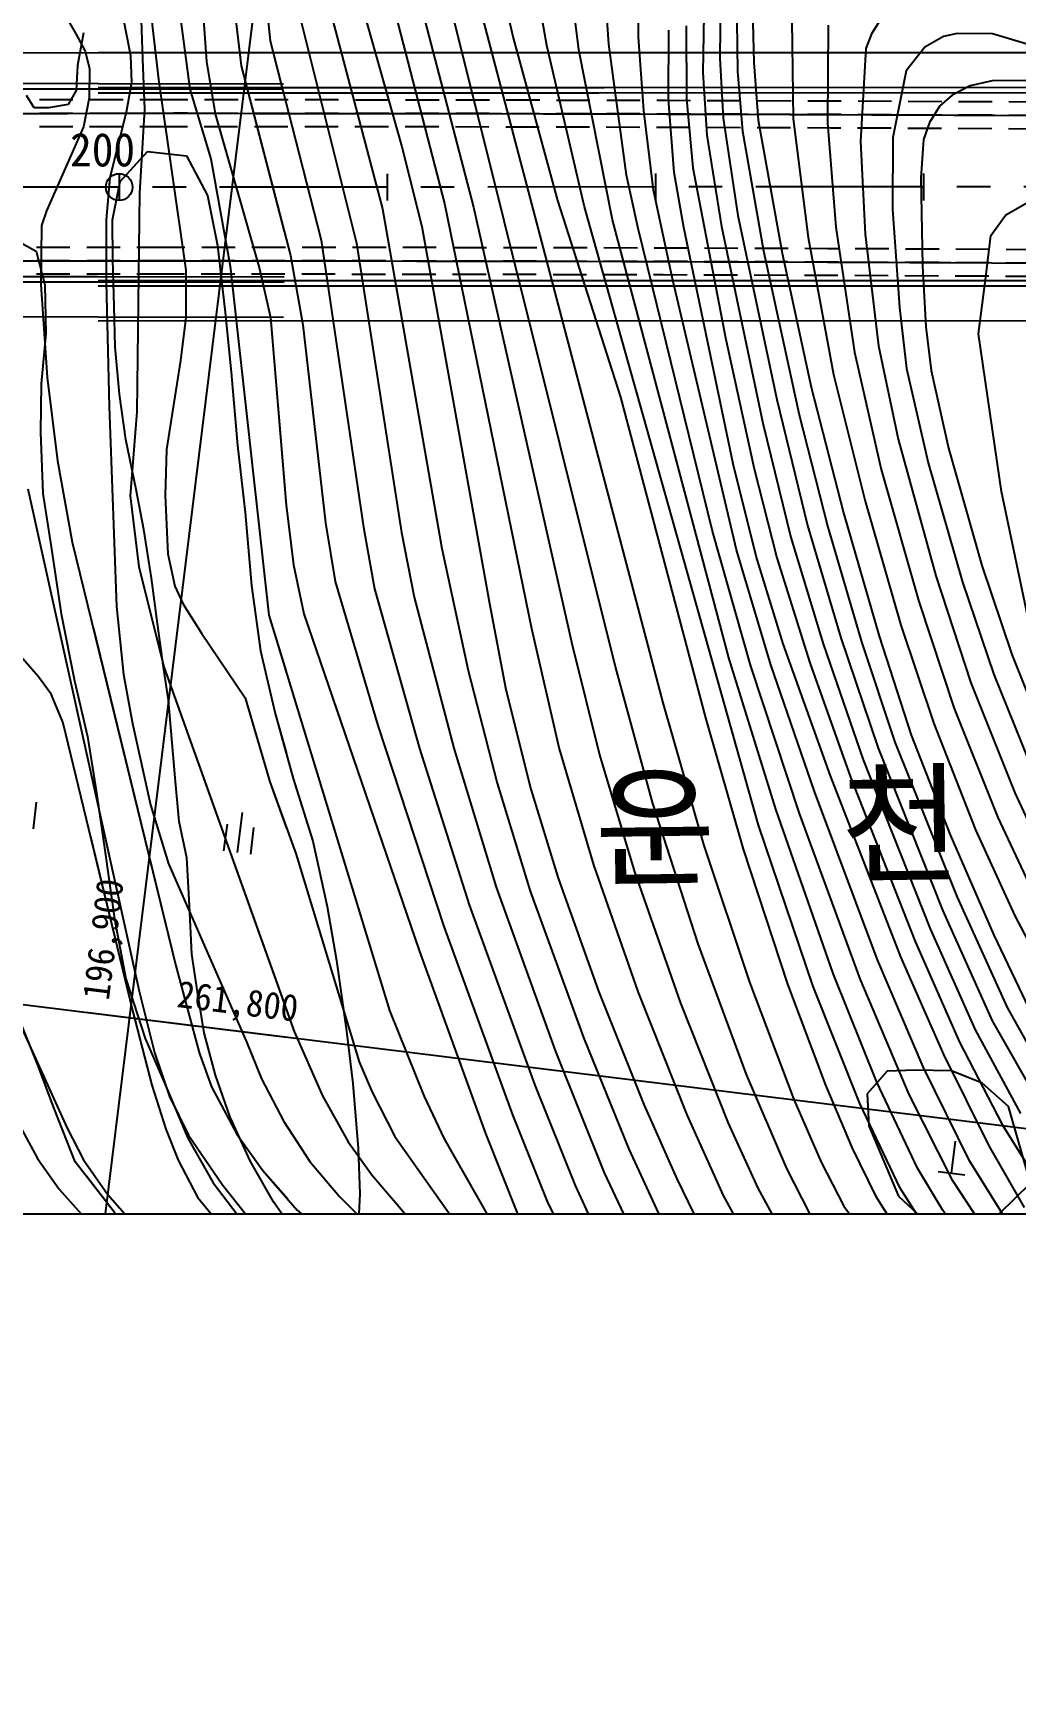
# Model space of a CAD drawing. Header units: millimetres. Extents: x 8678 to 9474, y 1103 to 1809.
# Drawn here: x 9258.2 to 9331.5, y 1363.4 to 1486.9 of the extents above; entities that cross this region are included whole.
import ezdxf
from ezdxf.enums import TextEntityAlignment as Align
from ezdxf.xclip import XClip

# ---------------------------------------------------------------- set-up
doc = ezdxf.new("R2010")
doc.units = ezdxf.units.MM
doc.header["$LTSCALE"] = 10
doc.header["$MEASUREMENT"] = 0
doc.header["$XCLIPFRAME"] = 2
doc.linetypes.add('CENTER', pattern=[2, 1.25, -0.25, 0.25, -0.25])
doc.linetypes.add('HIDDEN', pattern=[0.375, 0.25, -0.125])
doc.layers.add('TX-PAPR', color=2, linetype='Continuous', plot=False)
doc.layers.add('TZ-BASE', color=253, linetype='Continuous')
doc.layers.add('TZ-CABL', color=4, linetype='Continuous')
doc.styles.add('HANA', font='GulimChe.ttf')
doc.linetypes.add('ZIGZAG', pattern='A,0.0001,-0.2,[131,ltypeshp.shx,S=0.2,R=0,X=-0.2,Y=0],-0.4,[131,ltypeshp.shx,S=0.2,R=180,X=0.2,Y=0],-0.2', length=0.8001)

# ---------------------------------------------------------------- blocks, each defined once
blk = doc.blocks.new('JD-CGHF56FJ')
at = {"layer": 'TZ-BASE'}
for p, q in [((497.37, -87.96), (530.19, 177.55)), ((486.09, -179.21), (512.19, 31.87)), ((525.95, 18.62, 229), (540.56, -36.89, 229)), ((527.92, 19.16, 230), (529.38, 12.69, 230)), ((531.9, 12.13, 231), (530.76, 18.6, 231)), ((534.29, 11.8, 232), (533.42, 18.72, 232)), ((536.52, 12.21, 233), (536.1, 18.61, 233)), ((538.75, 12.75, 234), (538.79, 18.57, 234)), ((494.1, 17.67, 215), (496.78, 12.98, 215)), ((519.81, 17.57, 226), (524.26, 0.33, 226)), ((523.93, 18.12, 228), (537.03, -34.28, 228)), ((502.16, 16.29, 218), (502.94, 9.58, 218)), ((502.16, 16.29, 218), (502.94, 9.58, 218)), ((504.21, 16.8, 219), (505.28, 8.87, 219)), ((504.21, 16.8, 219), (505.28, 8.87, 219)), ((510.83, 16.5, 222), (511.27, 12.46, 222)), ((510.83, 16.5, 222), (511.27, 12.46, 222)), ((522.01, 17.08, 227), (526.44, 0.07, 227)), ((544.88, 16.74, 238), (544.81, 11.15, 238)), ((546.05, 16.08, 239), (546.12, 10.18, 239)), ((547.21, 16.3, 240), (547.35, 10.86, 240)), ((501.59, 15.44, 217), (501.75, 11.11, 217)), ((501.59, 15.44, 217), (501.75, 11.11, 217)), ((506.22, 15.07, 220), (506.51, 10.93, 220)), ((506.22, 15.07, 220), (506.51, 10.93, 220)), ((518.17, 14.84, 225), (521.08, 4.55, 225)), ((543.65, 16.05, 237), (543.55, 10.11, 237)), ((550.15, 16.04, 241), (550.27, 6.66, 241)), ((557.33, 14.91, 243), (556.13, 13, 243)), ((500.27, 14.28, 216), (500.85, 11.38, 216)), ((500.27, 14.28, 216), (500.85, 11.38, 216)), ((508.63, 14.57, 221), (509.1, 10.6, 221)), ((508.63, 14.57, 221), (509.1, 10.6, 221)), ((513.39, 14.67, 223), (517.7, -2.62, 223)), ((515.91, 14.06, 224), (519.64, -0.07, 224)), ((552.9, 13.63, 242), (552.85, 6.35, 242)), ((496.78, 12.98, 215), (497.46, 11.7, 215)), ((497.33, 13.07, 215.96), (496.89, 10.63, 215.96)), ((511.27, 12.46, 222), (512.27, 8.54, 222)), ((511.27, 12.46, 222), (515.06, -2.4, 222)), ((529.38, 12.69, 230), (532.7, 0.57, 230)), ((539.14, 7.26, 234), (538.75, 12.75, 234)), ((540.98, 8.11, 235), (541, 13.26, 235)), ((542.3, 13.58, 236), (542.32, 8.14, 236)), ((556.13, 13, 243), (555.71, 11.89, 243)), ((561.48, 12.78, 244), (560.1, 12, 244)), ((562.52, 13.01, 244), (561.48, 12.78, 244)), ((565.15, 13, 244), (562.52, 13.01, 244)), ((567.99, 12.14, 244), (565.15, 13, 244)), ((512.29, 11.56), (315.44, 11.52)), ((512.29, 11.56), (315.44, 11.52)), ((497.46, 11.7, 215), (497.8, 10.39, 215)), ((590.51, 11.58), (498.43, 11.56)), ((590.51, 11.58), (498.43, 11.56)), ((500.85, 11.38, 216), (500.92, 9.37, 216)), ((500.85, 11.38, 216), (500.92, 9.37, 216)), ((534.71, 0.08, 231), (531.9, 12.13, 231)), ((536.79, -0.89, 232), (534.29, 11.8, 232)), ((537.84, 2.46, 233), (536.52, 12.21, 233)), ((544.81, 11.15, 238), (545.05, 6.71, 238)), ((555.71, 11.89, 243), (555.3, 4.96, 243)), ((560.1, 12, 244), (558.71, 10.24, 244)), ((496.89, 10.63, 215.96), (496.79, 8.75, 215.96)), ((497.8, 10.39, 215), (497.77, 8.22, 215)), ((501.75, 11.11, 217), (501.89, 7.38, 217)), ((501.75, 11.11, 217), (501.89, 7.38, 217)), ((506.51, 10.93, 220), (507.17, 7.02, 220)), ((506.51, 10.93, 220), (507.17, 7.02, 220)), ((509.1, 10.6, 221), (512.31, -1.76, 221)), ((509.1, 10.6, 221), (512.77, -3.53, 221)), ((543.55, 10.11, 237), (543.85, 5.44, 237)), ((546.12, 10.18, 239), (546.49, 5.73, 239)), ((547.35, 10.86, 240), (547.67, 6.54, 240)), ((558.71, 10.24, 244), (557.72, 5.25, 244)), ((478.45, 9.31), (498.46, 9.29)), ((478.45, 8.91), (498.46, 8.89)), ((496.79, 8.75, 215.96), (496.2, 7.72, 215.96)), ((536.19, 8.97), (498.43, 8.96)), ((498.46, 9.29), (512.27, 9.26)), ((498.46, 8.89), (512.27, 8.86)), ((500.92, 9.37, 216), (500.52, 7.12, 216)), ((500.92, 9.37, 216), (500.52, 7.12, 216)), ((502.94, 9.58, 218), (504.97, -4.64, 218)), ((502.94, 9.58, 218), (504.97, -4.64, 218)), ((505.28, 8.87, 219), (506.85, 3.66, 219)), ((505.28, 8.87, 219), (506.85, 3.66, 219)), ((590.5, 8.98), (536.19, 8.97)), ((563.47, 9.11, 245), (562.15, 8.42, 245)), ((565.11, 9.49, 245), (563.47, 9.11, 245)), ((567.64, 9.52, 245), (565.11, 9.49, 245)), ((493.65, 7.48, 215.96), (493.1, 8.4, 215.96)), ((494.73, 7.48, 215.96), (493.65, 7.48, 215.96)), ((496.2, 7.72, 215.96), (494.73, 7.48, 215.96)), ((497.77, 8.22, 215), (497.35, 6.06, 215)), ((535.78, 8.57), (498.43, 8.56)), ((590.49, 8.58), (535.78, 8.57)), ((541.41, 2.65, 235), (540.98, 8.11, 235)), ((542.32, 8.14, 236), (542.8, 3, 236)), ((561.21, 7.61, 245), (560.44, 6.37, 245)), ((562.15, 8.42, 245), (561.21, 7.61, 245)), ((500.52, 7.12, 216), (499.3, 2.27, 216)), ((500.52, 7.12, 216), (499.3, 2.27, 216)), ((501.89, 7.38, 217), (501.52, 1.11, 217)), ((501.89, 7.38, 217), (501.52, 1.11, 217)), ((507.17, 7.02, 220), (510.46, -4.54, 220)), ((507.17, 7.02, 220), (510.46, -4.54, 220)), ((539.85, 1.32, 234), (539.14, 7.26, 234)), ((545.05, 6.71, 238), (546.16, -0.57, 238)), ((547.67, 6.54, 240), (549.45, -3.36, 240)), ((550.27, 6.66, 241), (551.4, -2.19, 241)), ((552.85, 6.35, 242), (553.46, -1.44, 242)), ((560.44, 6.37, 245), (560.01, 5.12, 245)), ((497.35, 6.06, 215), (494.57, -0.21, 215)), ((543.85, 5.44, 237), (544.92, -1.37, 237)), ((546.49, 5.73, 239), (548.06, -3.19, 239)), ((555.3, 4.96, 243), (555.65, -1.94, 243)), ((557.72, 5.25, 244), (557.69, -0.08, 244)), ((560.01, 5.12, 245), (559.8, 2.25, 245)), ((500.08, 1.97, 214.83), (502.11, 4.22, 214.83)), ((500.08, 1.97, 214.83), (502.11, 4.22, 214.83)), ((502.11, 4.22, 214.83), (505.02, 3.9, 214.83)), ((502.11, 4.22, 214.83), (505.02, 3.9, 214.83)), ((505.02, 3.9, 214.83), (506.58, 0.93, 214.83)), ((505.02, 3.9, 214.83), (506.58, 0.93, 214.83)), ((521.08, 4.55, 225), (522.57, -1.38, 225)), ((500, 2.56), (500, 0.56)), ((500, 2.56), (500, 0.56)), ((506.85, 3.66, 219), (508.27, -4.33, 219)), ((506.85, 3.66, 219), (508.27, -4.33, 219)), ((520, 2.56), (520, 0.56)), ((540, 2.57), (540, 0.57)), ((542.12, -1.46, 235), (541.41, 2.65, 235)), ((542.8, 3, 236), (545.23, -9.67, 236)), ((560, 2.57), (560, 0.57)), ((499.3, 2.27, 216), (499.02, -0.88, 216)), ((499.3, 2.27, 216), (499.02, -0.88, 216)), ((499.5, -0.88, 214.83), (500.08, 1.97, 214.83)), ((499.5, -0.88, 214.83), (500.08, 1.97, 214.83)), ((538.72, -1.54, 233), (537.84, 2.46, 233)), ((541.31, -5.38, 234), (539.85, 1.32, 234)), ((559.8, 2.25, 245), (559.93, -4.31, 245)), ((501.52, 1.11, 217), (501.31, -15.2, 217)), ((501.52, 1.11, 217), (501.31, -15.2, 217)), ((506.58, 0.93, 214.83), (507.33, -2.79, 214.83)), ((506.58, 0.93, 214.83), (507.33, -2.79, 214.83)), ((524.26, 0.33, 226), (530.75, -31.36, 226)), ((526.44, 0.07, 227), (533.77, -32.48, 227)), ((532.7, 0.57, 230), (537.39, -14.1, 230)), ((547.7, -46.02, 231), (534.71, 0.08, 231)), ((566.14, -0.51, 246), (567.75, 0.41, 246)), ((494.57, -0.21, 215), (494.2, -1.31, 215)), ((499.02, -0.88, 216), (499.02, -5.53, 216)), ((499.02, -0.88, 216), (499.02, -5.53, 216)), ((499.53, -3.83, 214.83), (499.5, -0.88, 214.83)), ((499.53, -3.83, 214.83), (499.5, -0.88, 214.83)), ((519.64, -0.07, 224), (524.08, -25.39, 224)), ((545.47, -33.55, 232), (536.79, -0.89, 232)), ((546.16, -0.57, 238), (549.05, -14.29, 238)), ((557.69, -0.08, 244), (558.21, -7.42, 244)), ((565.02, -2.04, 246), (566.14, -0.51, 246)), ((492.09, -2.27, 212.04), (493.82, -3.23, 212.04)), ((494.2, -1.31, 215), (494.16, -5.71, 215)), ((515.06, -2.4, 222), (518.22, -23.8, 222)), ((522.57, -1.38, 225), (527.62, -29.5, 225)), ((544.27, -24.1, 233), (538.72, -1.54, 233)), ((545.8, -19.08, 235), (542.12, -1.46, 235)), ((544.92, -1.37, 237), (548.02, -16.05, 237)), ((551.4, -2.19, 241), (553.29, -12.42, 241)), ((553.46, -1.44, 242), (554.85, -10.75, 242)), ((555.65, -1.94, 243), (556.65, -10.28, 243)), ((564.64, -5.16, 246), (565.02, -2.04, 246)), ((493.82, -3.23, 212.04), (494.45, -5.73, 212.04)), ((507.33, -2.79, 214.83), (507.92, -7.78, 214.83)), ((507.33, -2.79, 214.83), (507.92, -7.78, 214.83)), ((512.77, -3.53, 221), (513.71, -8.72, 221)), ((517.7, -2.62, 223), (521.07, -24.2, 223)), ((548.06, -3.19, 239), (550.73, -15.42, 239)), ((549.45, -3.36, 240), (551.63, -13.37, 240)), ((499.62, -7.32, 214.83), (499.53, -3.83, 214.83)), ((499.62, -7.32, 214.83), (499.53, -3.83, 214.83)), ((504.97, -4.64, 218), (504.97, -8.17, 218)), ((504.97, -4.64, 218), (504.97, -8.17, 218)), ((508.27, -4.33, 219), (511.17, -30.35, 219)), ((508.27, -4.33, 219), (511.17, -30.35, 219)), ((510.46, -4.54, 220), (511.29, -8.16, 220)), ((510.46, -4.54, 220), (511.29, -8.16, 220)), ((559.93, -4.31, 245), (560.18, -8.87, 245)), ((478.44, -5.09), (498.44, -5.11)), ((478.44, -5.49), (498.44, -5.51)), ((494.16, -5.71, 215), (494.64, -12.63, 215)), ((494.45, -5.73, 212.04), (494.52, -9.35, 212.04)), ((498.44, -5.11), (512.32, -5.14)), ((590.43, -5.42), (498.44, -5.44)), ((498.44, -5.51), (512.32, -5.54)), ((590.43, -5.82), (498.44, -5.84)), ((499.02, -5.53, 216), (499.26, -14.8, 216)), ((499.02, -5.53, 216), (499.26, -14.8, 216)), ((546.05, -25.5, 234), (541.31, -5.38, 234)), ((564.11, -9.38, 246), (564.64, -5.16, 246)), ((499.7, -10.35, 214.83), (499.62, -7.32, 214.83)), ((499.7, -10.35, 214.83), (499.62, -7.32, 214.83)), ((80.04, -8.35), (512.52, -61.82)), ((478.44, -8.09), (498.43, -8.11)), ((478.44, -8.09), (498.43, -8.11)), ((498.43, -8.11), (512.27, -8.14)), ((498.43, -8.11), (512.27, -8.14)), ((590.42, -8.42), (498.44, -8.44)), ((590.42, -8.42), (498.44, -8.44)), ((504.97, -8.17, 218), (504.57, -11.37, 218)), ((504.97, -8.17, 218), (504.57, -11.37, 218)), ((507.92, -7.78, 214.83), (508.35, -12.23, 214.83)), ((507.92, -7.78, 214.83), (508.35, -12.23, 214.83)), ((511.29, -8.16, 220), (512.46, -22.17, 220)), ((511.29, -8.16, 220), (512.38, -21.24, 220)), ((558.21, -7.42, 244), (558.74, -11.96, 244)), ((494.52, -9.35, 212.04), (494.17, -13.12, 212.04)), ((513.71, -8.72, 221), (515.4, -23.48, 221)), ((545.23, -9.67, 236), (547.37, -19.46, 236)), ((560.18, -8.87, 245), (560.58, -12.11, 245)), ((565.83, -21.14, 246), (564.11, -9.38, 246)), ((500.03, -13.89, 214.83), (499.7, -10.35, 214.83)), ((500.03, -13.89, 214.83), (499.7, -10.35, 214.83)), ((554.85, -10.75, 242), (556.85, -19.51, 242)), ((556.65, -10.28, 243), (558.1, -17.23, 243)), ((504.57, -11.37, 218), (503.52, -18.02, 218)), ((504.57, -11.37, 218), (503.52, -18.02, 218)), ((508.35, -12.23, 214.83), (508.84, -17.7, 214.83)), ((508.35, -12.23, 214.83), (508.84, -17.7, 214.83)), ((558.74, -11.96, 244), (560.36, -19.01, 244)), ((560.58, -12.11, 245), (561.86, -17.92, 245)), ((494.17, -13.12, 212.04), (494.14, -16.71, 212.04)), ((494.64, -12.63, 215), (495.41, -18.86, 215)), ((551.63, -13.37, 240), (554.03, -22.73, 240)), ((553.29, -12.42, 241), (555.65, -21.87, 241)), ((499.26, -14.8, 216), (499.81, -29.71, 216)), ((499.26, -14.8, 216), (499.81, -29.71, 216)), ((500.51, -17.26, 214.83), (500.03, -13.89, 214.83)), ((500.51, -17.26, 214.83), (500.03, -13.89, 214.83)), ((537.39, -14.1, 230), (543.73, -38.01, 230)), ((549.05, -14.29, 238), (551.35, -23.68, 238)), ((501.31, -15.2, 217), (500.83, -21.46, 217)), ((501.31, -15.2, 217), (500.83, -21.46, 217)), ((548.02, -16.05, 237), (550.11, -24.56, 237)), ((550.73, -15.42, 239), (552.87, -23.81, 239)), ((494.14, -16.71, 212.04), (494.31, -21.29, 212.04)), ((501.27, -20.99, 214.83), (500.51, -17.26, 214.83)), ((501.27, -20.99, 214.83), (500.51, -17.26, 214.83)), ((558.1, -17.23, 243), (560.92, -27.43, 243)), ((503.52, -18.02, 218), (503.43, -21.45, 218)), ((503.52, -18.02, 218), (503.43, -21.45, 218)), ((508.84, -17.7, 214.83), (509.39, -22.71, 214.83)), ((508.84, -17.7, 214.83), (509.39, -22.71, 214.83)), ((561.86, -17.92, 245), (564.35, -26.67, 245)), ((495.41, -18.86, 215), (496.5, -24.93, 215)), ((547.51, -25.97, 235), (545.8, -19.08, 235)), ((547.37, -19.46, 236), (549.06, -26.08, 236)), ((556.85, -19.51, 242), (559.64, -29.33, 242)), ((560.36, -19.01, 244), (562.91, -27.9, 244)), ((493.19, -20.94, 214), (501.5, -58.41, 214)), ((501.84, -23.98, 214.83), (501.27, -20.99, 214.83)), ((501.84, -23.98, 214.83), (501.27, -20.99, 214.83)), ((494.31, -21.29, 212.04), (494.94, -25.27, 212.04)), ((500.83, -21.46, 217), (501.48, -26.75, 217)), ((500.83, -21.46, 217), (501.48, -26.75, 217)), ((503.43, -21.45, 218), (503.64, -25.78, 218)), ((503.43, -21.45, 218), (503.64, -25.78, 218)), ((512.46, -22.17, 220), (513.01, -26.62, 220)), ((555.65, -21.87, 241), (558.32, -31.11, 241)), ((567.99, -31.43, 246), (565.83, -21.14, 246)), ((509.39, -22.71, 214.83), (509.87, -28.15, 214.83)), ((509.39, -22.71, 214.83), (509.87, -28.15, 214.83)), ((554.03, -22.73, 240), (556.69, -31.93, 240)), ((502.42, -27.59, 214.83), (501.84, -23.98, 214.83)), ((502.42, -27.59, 214.83), (501.84, -23.98, 214.83)), ((515.4, -23.48, 221), (516.11, -27.85, 221)), ((518.22, -23.8, 222), (519.05, -28.4, 222)), ((521.07, -24.2, 223), (522, -29.03, 223)), ((547.13, -34.16, 233), (544.27, -24.1, 233)), ((550.11, -24.56, 237), (552.51, -32.49, 237)), ((551.35, -23.68, 238), (553.83, -32.06, 238)), ((552.87, -23.81, 239), (555.38, -32.34, 239)), ((494.94, -25.27, 212.04), (495.67, -30.25, 212.04)), ((496.5, -24.93, 215), (504.24, -56.52, 215)), ((503.64, -25.78, 218), (504.16, -28.2, 218)), ((503.64, -25.78, 218), (504.16, -28.2, 218)), ((524.08, -25.39, 224), (526.03, -34.48, 224)), ((548.6, -34.06, 234), (546.05, -25.5, 234)), ((501.48, -26.75, 217), (503.36, -34.3, 217)), ((501.48, -26.75, 217), (503.36, -34.3, 217)), ((513.01, -26.62, 220), (513.78, -30.27, 220)), ((549.54, -32.49, 235), (547.51, -25.97, 235)), ((549.06, -26.08, 236), (551.53, -33.92, 236)), ((564.35, -26.67, 245), (566.59, -33.3, 245)), ((502.85, -30.99, 214.83), (502.42, -27.59, 214.83)), ((502.85, -30.99, 214.83), (502.42, -27.59, 214.83)), ((504.16, -28.2, 218), (504.77, -29.53, 218)), ((504.16, -28.2, 218), (504.77, -29.53, 218)), ((509.87, -28.15, 214.83), (510.55, -33.02, 214.83)), ((509.87, -28.15, 214.83), (510.55, -33.02, 214.83)), ((516.11, -27.85, 221), (519.29, -38.6, 221)), ((519.05, -28.4, 222), (522.41, -40.3, 222)), ((560.92, -27.43, 243), (563.54, -35.4, 243)), ((562.91, -27.9, 244), (565.25, -34.79, 244)), ((488.73, -28.91, 213), (493.98, -34.93, 213)), ((504.77, -29.53, 218), (506.15, -31.71, 218)), ((504.77, -29.53, 218), (506.15, -31.71, 218)), ((522, -29.03, 223), (524.96, -40.28, 223)), ((527.62, -29.5, 225), (528.85, -35.9, 225)), ((559.64, -29.33, 242), (562.3, -37.32, 242)), ((495.67, -30.25, 212.04), (496.67, -35.26, 212.04)), ((499.81, -29.71, 216), (500.32, -34.79, 216)), ((499.81, -29.71, 216), (500.32, -34.79, 216)), ((511.17, -30.35, 219), (520.17, -59.85, 219)), ((511.17, -30.35, 219), (512.43, -34.48, 219)), ((513.78, -30.27, 220), (522.37, -55.36, 220)), ((498.05, -31.25, 215), (504.24, -56.52, 215)), ((503.32, -34.25, 214.83), (502.85, -30.99, 214.83)), ((503.32, -34.25, 214.83), (502.85, -30.99, 214.83)), ((506.15, -31.71, 218), (509.41, -36.52, 218)), ((506.15, -31.71, 218), (509.41, -36.52, 218)), ((530.75, -31.36, 226), (532.83, -40.32, 226)), ((553.83, -32.06, 238), (556.61, -40.29, 238)), ((556.69, -31.93, 240), (559.08, -39.3, 240)), ((558.32, -31.11, 241), (560.76, -38.45, 241)), ((510.55, -33.02, 214.83), (511.64, -37.7, 214.83)), ((510.55, -33.02, 214.83), (511.64, -37.7, 214.83)), ((533.77, -32.48, 227), (535.84, -40.78, 227)), ((553.07, -42.34, 235), (549.54, -32.49, 235)), ((552.51, -32.49, 237), (555.5, -41.14, 237)), ((555.38, -32.34, 239), (557.87, -39.82, 239)), ((566.59, -33.3, 245), (569.04, -39.44, 245)), ((503.67, -36.69, 214.83), (503.32, -34.25, 214.83)), ((503.67, -36.69, 214.83), (503.32, -34.25, 214.83)), ((503.36, -34.3, 217), (512.52, -59.87, 217)), ((503.36, -34.3, 217), (513.06, -61.41, 217)), ((526.03, -34.48, 224), (528.2, -42.9, 224)), ((537.03, -34.28, 228), (539.78, -44.4, 228)), ((548.98, -44.83, 232), (545.47, -33.55, 232)), ((550.76, -45.15, 233), (547.13, -34.16, 233)), ((551.86, -43.51, 234), (548.6, -34.06, 234)), ((551.53, -33.92, 236), (554.56, -42.45, 236)), ((493.98, -34.93, 213), (494.86, -36.12, 213)), ((496.67, -35.26, 212.04), (497.63, -39.41, 212.04)), ((500.32, -34.79, 216), (501, -38.43, 216)), ((500.32, -34.79, 216), (501, -38.43, 216)), ((563.54, -35.4, 243), (566.81, -43.6, 243)), ((565.25, -34.79, 244), (568.39, -42.54, 244)), ((494.86, -36.12, 213), (495.81, -38.38, 213)), ((503.95, -39.87, 214.83), (503.67, -36.69, 214.83)), ((503.95, -39.87, 214.83), (503.67, -36.69, 214.83)), ((509.41, -36.52, 218), (511.23, -42.79, 218)), ((509.41, -36.52, 218), (511.23, -42.79, 218)), ((528.85, -35.9, 225), (530.72, -43.33, 225)), ((540.56, -36.89, 229), (543.59, -47.46, 229)), ((511.64, -37.7, 214.83), (512.45, -40.6, 214.83)), ((511.64, -37.7, 214.83), (512.99, -42.55, 214.83)), ((543.73, -38.01, 230), (546.56, -47.81, 230)), ((562.3, -37.32, 242), (565.55, -45.44, 242)), ((495.81, -38.38, 213), (501, -59.84, 213)), ((497.63, -39.41, 212.04), (498.3, -43.6, 212.04)), ((501, -38.43, 216), (502.35, -44.51, 216)), ((501, -38.43, 216), (502.35, -44.51, 216)), ((519.29, -38.6, 221), (524.21, -53.58, 221)), ((559.08, -39.3, 240), (561.98, -46.73, 240)), ((560.76, -38.45, 241), (563.89, -46.36, 241)), ((504.17, -42.5, 214.83), (503.95, -39.87, 214.83)), ((504.17, -42.5, 214.83), (503.95, -39.87, 214.83)), ((522.41, -40.3, 222), (526.11, -51.96, 222)), ((524.96, -40.28, 223), (528.12, -50.64, 223)), ((532.83, -40.32, 226), (535.38, -48.98, 226)), ((556.61, -40.29, 238), (561.44, -52.4, 238)), ((557.87, -39.82, 239), (562.48, -51.33, 239)), ((497.93, -41.26, 212.04), (498.3, -43.6, 212.04)), ((535.84, -40.78, 227), (538.45, -49.5, 227)), ((555.5, -41.14, 237), (560.49, -53.74, 237)), ((497.92, -42.24, 214), (501.5, -58.41, 214)), ((504.48, -45.74, 214.83), (504.17, -42.5, 214.83)), ((504.48, -45.74, 214.83), (504.17, -42.5, 214.83)), ((511.23, -42.79, 218), (512.47, -46.19, 218)), ((511.23, -42.79, 218), (513.18, -48.14, 218)), ((512.99, -42.55, 214.83), (514.44, -47.22, 214.83)), ((528.2, -42.9, 224), (530.66, -50.94, 224)), ((558.31, -55.83, 235), (553.07, -42.34, 235)), ((554.56, -42.45, 236), (559.38, -54.7, 236)), ((493.6, -46.3, 212.23), (493.84, -44.31, 212.23)), ((498.3, -43.6, 212.04), (498.95, -48.05, 212.04)), ((498.3, -43.6, 212.04), (498.95, -48.05, 212.04)), ((530.72, -43.33, 225), (532.73, -49.89, 225)), ((539.78, -44.4, 228), (543.17, -54.88, 228)), ((556.57, -56.07, 234), (551.86, -43.51, 234)), ((566.81, -43.6, 243), (569.28, -48.9, 243)), ((502.35, -44.51, 216), (503.68, -48.9, 216)), ((502.35, -44.51, 216), (503.68, -48.9, 216)), ((509.18, -45.08, 217.51), (508.81, -48.06, 217.51)), ((509.18, -45.08, 217.51), (508.81, -48.06, 217.51)), ((553.26, -57.09, 232), (548.98, -44.83, 232)), ((555.27, -57.48, 233), (550.76, -45.15, 233)), ((565.55, -45.44, 242), (568.41, -51.53, 242)), ((497.86, -46.87, 213), (501, -59.84, 213)), ((505.05, -48.46, 214.83), (504.48, -45.74, 214.83)), ((505.05, -48.46, 214.83), (504.48, -45.74, 214.83)), ((507.82, -47.94, 217.51), (508.07, -45.95, 217.51)), ((507.82, -47.94, 217.51), (508.07, -45.95, 217.51)), ((509.81, -48.18, 217.51), (510.05, -46.2, 217.51)), ((509.81, -48.18, 217.51), (510.05, -46.2, 217.51)), ((551.77, -58.04, 231), (547.7, -46.02, 231)), ((561.98, -46.73, 240), (565.24, -54.23, 240)), ((563.89, -46.36, 241), (566.81, -52.79, 241)), ((498.95, -48.05, 212.04), (499.65, -53, 212.04)), ((498.95, -48.05, 212.04), (499.65, -53, 212.04)), ((513.18, -48.14, 218), (517.91, -63.66, 218)), ((514.44, -47.22, 214.83), (515.51, -52.09, 214.83)), ((543.59, -47.46, 229), (547.01, -57.73, 229)), ((546.56, -47.81, 230), (549.85, -57.88, 230)), ((503.68, -48.9, 216), (503.7, -48.95, 216)), ((503.68, -48.9, 216), (503.7, -48.95, 216)), ((503.7, -48.95, 216), (509.51, -62.18, 216)), ((503.7, -48.95, 216), (509.51, -62.18, 216)), ((505.24, -52.01, 214.83), (505.05, -48.46, 214.83)), ((505.24, -52.01, 214.83), (505.05, -48.46, 214.83)), ((535.38, -48.98, 226), (538.72, -58.51, 226)), ((528.12, -50.64, 223), (532.55, -62.91, 223)), ((532.73, -49.89, 225), (535.75, -58.39, 225)), ((538.45, -49.5, 227), (541.88, -59.29, 227)), ((530.66, -50.94, 224), (534.65, -61.86, 224)), ((562.48, -51.33, 239), (566.23, -59.61, 239)), ((499.65, -53, 212.04), (500.49, -57.47, 212.04)), ((499.65, -53, 212.04), (500.49, -57.47, 212.04)), ((505.43, -55.63, 214.83), (505.24, -52.01, 214.83)), ((505.43, -55.63, 214.83), (505.24, -52.01, 214.83)), ((515.51, -52.09, 214.83), (516.21, -56.12, 214.83)), ((526.11, -51.96, 222), (531, -65.4, 222)), ((561.44, -52.4, 238), (565.11, -60.6, 238)), ((566.81, -52.79, 241), (569.71, -58.3, 241)), ((524.21, -53.58, 221), (529.34, -67.63, 221)), ((560.49, -53.74, 237), (563.85, -61.28, 237)), ((565.24, -54.23, 240), (567.88, -59.74, 240)), ((522.37, -55.36, 220), (523.72, -59.07, 220)), ((543.17, -54.88, 228), (546.78, -64.61, 228)), ((559.38, -54.7, 236), (562.69, -62.2, 236)), ((490.19, -55.6, 212), (496.13, -68.62, 212)), ((504.24, -56.52, 215), (505.96, -62.96, 215)), ((504.24, -56.52, 215), (505.96, -62.96, 215)), ((505.84, -58.44, 214.83), (505.43, -55.63, 214.83)), ((505.84, -58.44, 214.83), (505.43, -55.63, 214.83)), ((516.21, -56.12, 214.83), (516.97, -61.38, 214.83)), ((559.98, -64.05, 234), (556.57, -56.07, 234)), ((561.52, -63.11, 235), (558.31, -55.83, 235)), ((500.49, -57.47, 212.04), (501.93, -61.94, 212.04)), ((500.49, -57.47, 212.04), (501.93, -61.94, 212.04)), ((547.01, -57.73, 229), (550.34, -66.47, 229)), ((549.85, -57.88, 230), (552.69, -65.4, 230)), ((555.25, -66.78, 231), (551.77, -58.04, 231)), ((556.52, -65.18, 232), (553.26, -57.09, 232)), ((558.93, -66.1, 233), (555.27, -57.48, 233)), ((501.5, -58.41, 214), (502.63, -62.98, 214)), ((501.5, -58.41, 214), (502.63, -62.98, 214)), ((506.35, -61.5, 214.83), (505.84, -58.44, 214.83)), ((506.35, -61.5, 214.83), (505.84, -58.44, 214.83)), ((523.72, -59.07, 220), (527.32, -69, 220)), ((535.75, -58.39, 225), (539.15, -66.85, 225)), ((538.72, -58.51, 226), (542.35, -67.62, 226)), ((541.88, -59.29, 227), (545.44, -68.23, 227)), ((493.9, -63.83, 212.04), (492.44, -60.22, 212.04)), ((497.71, -59.98), (698.3, -84.78)), ((501, -59.84, 213), (502.44, -65.42, 213)), ((501, -59.84, 213), (502.44, -65.42, 213)), ((520.17, -59.85, 219), (522.75, -66.26, 219)), ((566.23, -59.61, 239), (568.56, -63.75, 239)), ((507.18, -64.66, 214.83), (506.35, -61.5, 214.83)), ((507.18, -64.66, 214.83), (506.35, -61.5, 214.83)), ((513.06, -61.41, 217), (515.18, -66.2, 217)), ((516.97, -61.38, 214.83), (517.43, -65.29, 214.83)), ((563.85, -61.28, 237), (567.24, -67.51, 237)), ((565.11, -60.6, 238), (568.42, -66.41, 238)), ((501.93, -61.94, 212.04), (503.42, -65.36, 212.04)), ((501.93, -61.94, 212.04), (503.42, -65.36, 212.04)), ((502.63, -62.98, 214), (503.75, -66.26, 214)), ((502.63, -62.98, 214), (503.75, -66.26, 214)), ((505.96, -62.96, 215), (506.01, -63.12, 215)), ((505.96, -62.96, 215), (506.01, -63.12, 215)), ((509.51, -62.18, 216), (510.63, -64.94, 216)), ((509.51, -62.18, 216), (510.63, -64.94, 216)), ((532.55, -62.91, 223), (536.19, -71.94, 223)), ((534.65, -61.86, 224), (538.02, -70.17, 224)), ((562.69, -62.2, 236), (565.88, -68.33, 236)), ((495.15, -67.16, 212.04), (493.9, -63.83, 212.04)), ((506.01, -63.12, 215), (506.88, -65.54, 215)), ((506.01, -63.12, 215), (506.88, -65.54, 215)), ((517.91, -63.66, 218), (518.87, -65.93, 218)), ((563.44, -71.05, 234), (559.98, -64.05, 234)), ((564.9, -69.92, 235), (561.52, -63.11, 235)), ((502.44, -65.42, 213), (503.47, -68.69, 213)), ((502.44, -65.42, 213), (503.47, -68.69, 213)), ((503.42, -65.36, 212.04), (505.12, -69.36, 212.04)), ((503.42, -65.36, 212.04), (505.12, -69.36, 212.04)), ((508.27, -67.79, 214.83), (507.18, -64.66, 214.83)), ((508.27, -67.79, 214.83), (507.18, -64.66, 214.83)), ((510.63, -64.94, 216), (512.28, -68.12, 216)), ((510.63, -64.94, 216), (512.28, -68.12, 216)), ((517.43, -65.29, 214.83), (517.84, -70.12, 214.83)), ((531, -65.4, 222), (534.01, -72.89, 222)), ((546.78, -64.61, 228), (549.77, -71.61, 228)), ((552.69, -65.4, 230), (554.69, -70.11, 230)), ((557.29, -64.37, 231.92), (555.79, -66.05, 231.92)), ((559.56, -71.6, 232), (556.52, -65.18, 232)), ((559.37, -64.29, 231.92), (557.29, -64.37, 231.92)), ((562.09, -64.33, 231.92), (559.37, -64.29, 231.92)), ((564.38, -65.26, 231.92), (562.09, -64.33, 231.92)), ((566.33, -67.01, 231.92), (564.38, -65.26, 231.92)), ((503.75, -66.26, 214), (505.18, -69.13, 214)), ((503.75, -66.26, 214), (505.18, -69.13, 214)), ((506.88, -65.54, 215), (508.79, -69.06, 215)), ((506.88, -65.54, 215), (508.79, -69.06, 215)), ((515.18, -66.2, 217), (517.08, -69.64, 217)), ((518.87, -65.93, 218), (520.57, -69.24, 218)), ((522.75, -66.26, 219), (524.24, -69.41, 219)), ((550.34, -66.47, 229), (552.37, -71.14, 229)), ((555.79, -66.05, 231.92), (555.91, -68.43, 231.92)), ((562.19, -72.53, 233), (558.93, -66.1, 233)), ((496.73, -71.12, 212.04), (495.15, -67.16, 212.04)), ((509.8, -71.11, 214.83), (508.27, -67.79, 214.83)), ((509.8, -71.11, 214.83), (508.27, -67.79, 214.83)), ((529.34, -67.63, 221), (531.93, -74.08, 221)), ((539.15, -66.85, 225), (541.6, -72.39, 225)), ((542.35, -67.62, 226), (545.06, -73.63, 226)), ((558.26, -73.09, 231), (555.25, -66.78, 231)), ((567.99, -72.71, 231.92), (566.33, -67.01, 231.92)), ((492.6, -68.44, 211), (493.9, -70.88, 211)), ((496.13, -68.62, 212), (497.34, -70.97, 212)), ((503.47, -68.69, 213), (504.39, -71.01, 213)), ((503.47, -68.69, 213), (504.39, -71.01, 213)), ((505.18, -69.13, 214), (507.71, -72.85, 214)), ((505.18, -69.13, 214), (507.71, -72.85, 214)), ((508.79, -69.06, 215), (510.72, -71.78, 215)), ((508.79, -69.06, 215), (510.72, -71.78, 215)), ((512.28, -68.12, 216), (512.55, -68.53, 216)), ((512.28, -68.12, 216), (514.23, -71.1, 216)), ((527.32, -69, 220), (529.87, -75.42, 220)), ((545.44, -68.23, 227), (547.64, -73.08, 227)), ((555.91, -68.43, 231.92), (555.92, -68.43, 231.92)), ((555.92, -68.43, 231.92), (558.13, -73.68, 231.92)), ((565.88, -68.33, 236), (568.55, -72.64, 236)), ((505.12, -69.36, 212.04), (507.01, -72.68, 212.04)), ((505.12, -69.36, 212.04), (507.01, -72.68, 212.04)), ((517.08, -69.64, 217), (518.84, -72.09, 217)), ((517.84, -70.12, 214.83), (517.95, -73.52, 214.83)), ((520.57, -69.24, 218), (528.54, -80.52, 218)), ((524.24, -69.41, 219), (529.45, -78.55, 219)), ((538.02, -70.17, 224), (540.24, -74.97, 224)), ((554.69, -70.11, 230), (556.43, -73.67, 230)), ((562.08, -71.96, 233.22), (562.38, -69.58, 233.22)), ((567.54, -74.52, 235), (564.9, -69.92, 235)), ((493.9, -70.88, 211), (495.52, -73.17, 211)), ((499.89, -75.2, 212.04), (496.73, -71.12, 212.04)), ((497.34, -70.97, 212), (499.13, -73.54, 212)), ((497.57, -71.31, 212), (499.13, -73.54, 212)), ((504.39, -71.01, 213), (505.85, -73.76, 213)), ((504.39, -71.01, 213), (505.85, -73.76, 213)), ((511.51, -74.12, 214.83), (509.8, -71.11, 214.83)), ((511.51, -74.12, 214.83), (509.8, -71.11, 214.83)), ((514.23, -71.1, 216), (516.44, -73.7, 216)), ((549.77, -71.61, 228), (551.49, -74.97, 228)), ((552.37, -71.14, 229), (554.05, -74.44, 229)), ((561.41, -74.71, 232), (559.56, -71.6, 232)), ((566.32, -75.69, 234), (563.44, -71.05, 234)), ((499.89, -75.2, 212.04), (497.56, -72.19, 212.04)), ((507.01, -72.68, 212.04), (509.25, -75.62, 212.04)), ((507.01, -72.68, 212.04), (509.25, -75.62, 212.04)), ((507.71, -72.85, 214), (510.03, -75.76, 214)), ((507.71, -72.85, 214), (510.03, -75.76, 214)), ((510.72, -71.78, 215), (513.29, -74.72, 215)), ((510.72, -71.78, 215), (512.57, -73.89, 215)), ((518.84, -72.09, 217), (528.58, -83.43, 217)), ((536.19, -71.94, 223), (537.97, -75.72, 223)), ((541.6, -72.39, 225), (543.14, -75.53, 225)), ((561.09, -71.84, 233.22), (563.08, -72.09, 233.22)), ((564.79, -76.5, 233), (562.19, -72.53, 233)), ((564.01, -76.6, 231.92), (567.99, -72.71, 231.92)), ((495.52, -73.17, 211), (498.64, -76.63, 211)), ((499.13, -73.54, 212), (502.06, -76.86, 212)), ((499.13, -73.54, 212), (502.06, -76.86, 212)), ((505.85, -73.76, 213), (510.09, -78.97, 213)), ((505.85, -73.76, 213), (510.09, -78.97, 213)), ((512.57, -75.61, 214.83), (511.51, -74.12, 214.83)), ((513.44, -76.82, 214.83), (511.51, -74.12, 214.83)), ((516.44, -73.7, 216), (528.79, -86.08, 216)), ((517.95, -73.52, 214.83), (517.73, -77.8, 214.83)), ((531.93, -74.08, 221), (533.45, -77.31, 221)), ((534.01, -72.89, 222), (535.58, -76.27, 222)), ((545.06, -73.63, 226), (546.78, -76.83, 226)), ((547.64, -73.08, 227), (549.32, -76.19, 227)), ((556.43, -73.67, 230), (558.31, -76.65, 230)), ((558.13, -73.68, 231.92), (561.58, -76.88, 231.92)), ((560.09, -75.97, 231), (558.26, -73.09, 231)), ((513.29, -74.72, 215), (519.25, -79.89, 215)), ((540.24, -74.97, 224), (542.48, -78.76, 224)), ((551.49, -74.97, 228), (554.74, -78.79, 228)), ((554.05, -74.44, 229), (556.56, -77.68, 229)), ((563.78, -77.93, 232), (561.41, -74.71, 232))]:
    blk.add_line(p, q, dxfattribs=at)
at = {"layer": 'TZ-BASE', "linetype": 'CENTER', "flags": 128}
blk.add_lwpolyline([(699.98, 0, 0.002738), (590.46, 1.58), (501, 1.56), (315.47, 1.52), (80, 0.38), (0, 0)], format="xyb", dxfattribs=at)
at = {"layer": 'TZ-BASE'}
blk.add_circle((500, 1.56), 1, dxfattribs=at)
blk.add_circle((500, 1.56), 1, dxfattribs=at)
at = {"layer": 'TZ-BASE', "style": 'HANA'}
for s, height, rotation, p in [('200', 2.5, 0.013, (496.34, 3.1)), ('200', 2.5, 0.013, (496.34, 3.1)), ('운  천  리', 7.2, 0.7939, (535.5, -49.85)), ('196,900', 2, 82.9531, (499.23, -59.14))]:
    blk.add_text(s, height=height, rotation=rotation, dxfattribs=at).set_placement(p)
blk.add_text('261,800', height=2, rotation=352.9531, dxfattribs=at).set_placement((513.22, -60.68), align=Align.RIGHT)

msp = doc.modelspace()

# ---------------------------------------------------------------- linework, layer by layer
at = {"layer": 'TX-PAPR'}
msp.add_lwpolyline([(9463.09, 1398.87), (9466.07, 1548.87), (8764.23, 1548.87), (8764.95, 1398.87)], close=True, dxfattribs=at)
at = {"layer": 'TZ-CABL', "linetype": 'HIDDEN'}
for points in [[(8764.56, 1480.37, -0.001516), (9268.64, 1481.93, -0.004011), (9464.7, 1480.37, -0.004011)], [(8764.57, 1479.37, -0.001516), (9268.64, 1480.93, -0.004011), (9464.69, 1479.37, -0.004011)], [(8764.57, 1478.37, -0.001516), (9268.64, 1479.93, -0.004011), (9464.67, 1478.37, -0.004011)], [(8764.61, 1469.37, -0.001515), (9268.42, 1470.93, -0.004011), (9464.49, 1469.37)], [(8764.62, 1468.37, -0.001515), (9268.42, 1469.93, -0.004011), (9464.47, 1468.37)], [(8764.62, 1467.37, -0.001515), (9268.42, 1468.93, -0.004011), (9464.45, 1467.37)]]:
    msp.add_lwpolyline(points, format="xyb", dxfattribs=at)
at = {"layer": 'TZ-CABL', "linetype": 'ZIGZAG', "ltscale": 0.5}
for points in [[(8764.57, 1479.37, -0.001516), (9268.64, 1480.93, -0.004011), (9464.69, 1479.37, -0.004011)], [(8764.62, 1468.37, -0.001515), (9268.42, 1469.93, -0.004011), (9464.47, 1468.37)]]:
    msp.add_lwpolyline(points, format="xyb", dxfattribs=at)

# ---------------------------------------------------------------- block references
at = {"layer": 'TZ-BASE'}
ref = msp.add_blockref('JD-CGHF56FJ', (8764.59, 1473.87), dxfattribs=at)
XClip(ref).set_block_clipping_path([(698.4920732728, -75.0000000069), (701.4767533416, 74.9999999931), (-0.3606341712, 74.9999999931), (0.3606341712, -75.0000000069)])

doc.saveas('drawing.dxf')
